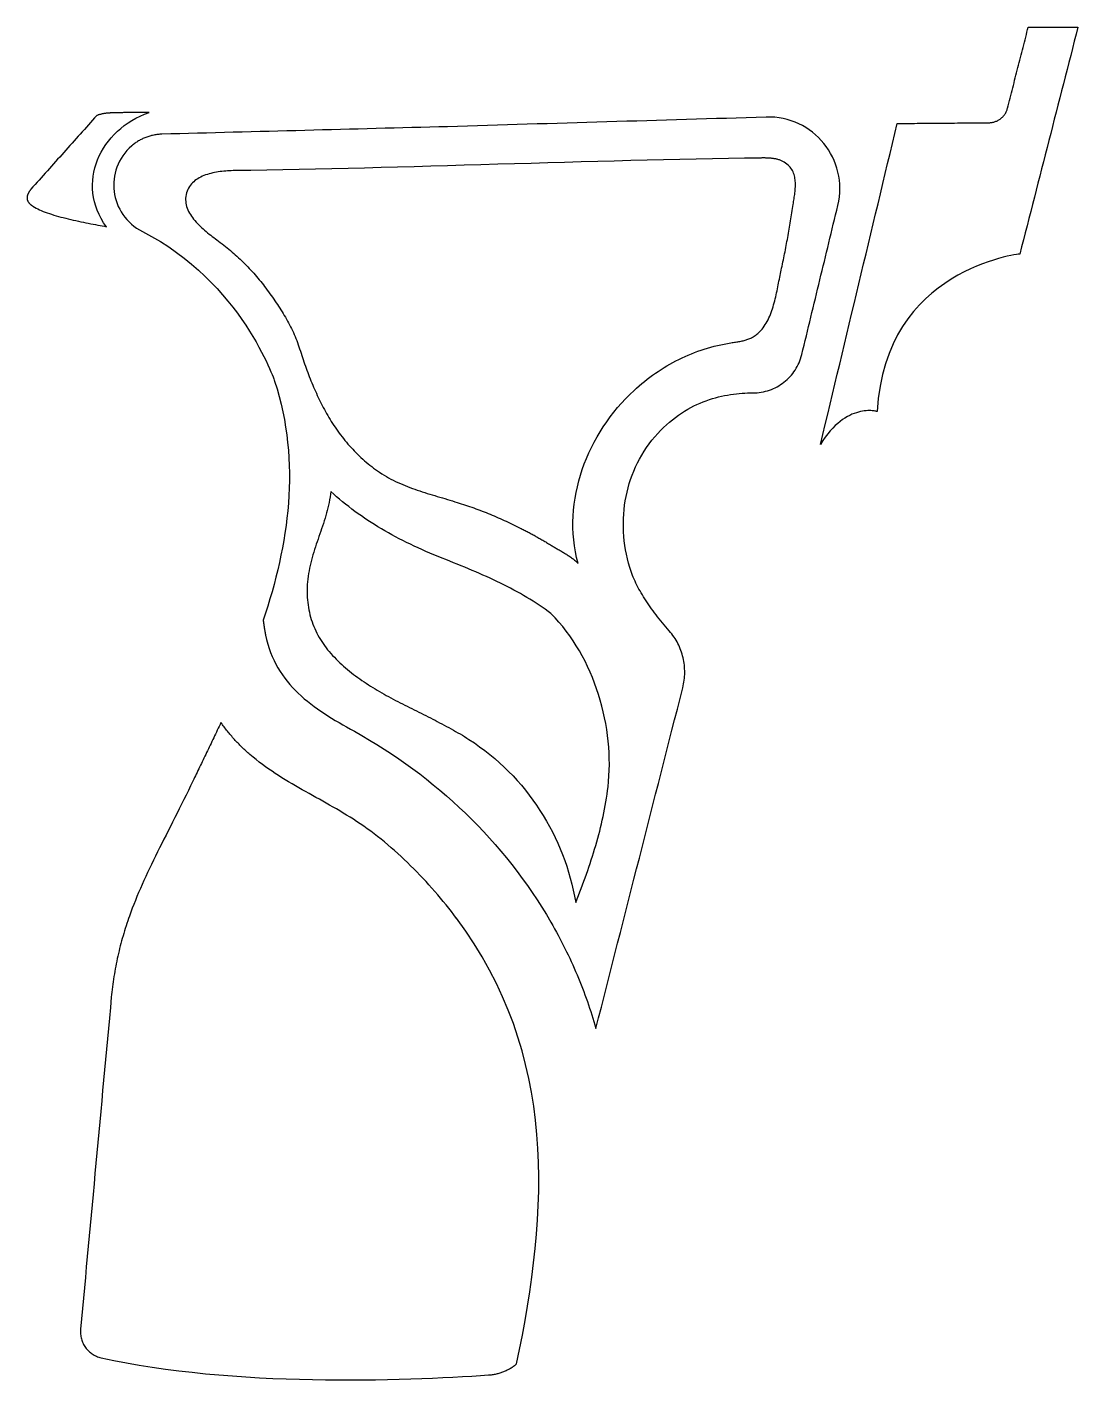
# Model space of a CAD drawing. Header units: metres. Extents: x 166 to 284, y -138 to -66.
# Drawn here: x 166.4 to 222, y -138 to -66.4 of the extents above; entities that cross this region are included whole.
import ezdxf

# ---------------------------------------------------------------- set-up
doc = ezdxf.new("R2010")
doc.units = ezdxf.units.M

msp = doc.modelspace()

# ---------------------------------------------------------------- linework, layer by layer
for points in [[(208.37398, -88.474296), (208.500726, -87.943944), (208.627472, -87.413592), (208.754218, -86.88324), (208.880964, -86.352888), (209.00771, -85.822536), (209.134456, -85.292184), (209.261202, -84.761832), (209.387948, -84.23148), (209.514694, -83.701128), (209.64144, -83.170776), (209.768186, -82.640424), (209.894932, -82.110072), (210.021678, -81.57972), (210.148424, -81.049368), (210.27517, -80.519016), (210.401916, -79.988664), (210.528662, -79.458312), (210.655408, -78.92796), (210.782154, -78.397608), (210.9089, -77.867256), (211.035646, -77.336904), (211.162392, -76.806552), (211.289138, -76.2762), (211.415884, -75.745848), (211.54263, -75.215496), (211.669376, -74.685144), (211.796122, -74.154792), (211.922868, -73.62444), (212.049614, -73.094088), (212.17636, -72.563736), (212.303106, -72.033384), (212.429852, -71.503032), (212.58149, -71.501762), (212.733128, -71.500492), (212.884766, -71.499222), (213.036404, -71.497952), (213.188042, -71.496682), (213.33968, -71.495412), (213.491318, -71.494142), (213.642956, -71.492872), (213.794594, -71.491602), (213.946232, -71.490332), (214.09787, -71.489062), (214.249508, -71.487792), (214.401146, -71.486522), (214.552784, -71.485252), (214.704422, -71.483982), (214.85606, -71.482712), (215.007698, -71.481442), (215.159336, -71.480172), (215.310974, -71.478902), (215.462612, -71.477632), (215.61425, -71.476362), (215.765888, -71.475092), (215.917526, -71.473822), (216.069164, -71.472552), (216.220802, -71.471282), (216.37244, -71.470012), (216.524078, -71.468742), (216.675716, -71.467472), (216.827354, -71.466202), (216.978992, -71.464932), (217.13063, -71.463662), (217.282268, -71.462392), (217.325448, -71.461122), (217.368374, -71.458074), (217.410792, -71.453248), (217.452702, -71.446644), (217.494104, -71.438516), (217.534998, -71.42861), (217.57513, -71.41718), (217.614754, -71.403972), (217.653616, -71.38924), (217.691716, -71.372984), (217.729054, -71.355204), (217.76563, -71.336154), (217.801444, -71.31558), (217.836242, -71.293482), (217.870024, -71.270114), (217.903044, -71.245476), (217.935048, -71.219568), (217.965782, -71.19239), (217.9955, -71.163942), (218.024202, -71.134224), (218.051634, -71.103236), (218.077796, -71.071232), (218.102688, -71.038212), (218.12631, -71.003922), (218.148662, -70.968616), (218.16949, -70.932294), (218.188794, -70.894956), (218.206828, -70.856856), (218.223338, -70.81774), (218.238324, -70.777862), (218.251532, -70.736968), (218.263216, -70.695312), (218.297506, -70.5612), (218.331796, -70.427088), (218.366086, -70.292976), (218.400376, -70.158864), (218.434666, -70.024752), (218.468956, -69.89064), (218.503246, -69.756528), (218.537536, -69.622416), (218.571826, -69.488304), (218.606116, -69.354192), (218.640406, -69.22008), (218.674696, -69.085968), (218.708986, -68.951856), (218.743276, -68.817744), (218.777566, -68.683632), (218.811856, -68.54952), (218.846146, -68.415408), (218.880436, -68.281296), (218.914726, -68.147184), (218.949016, -68.013072), (218.983306, -67.87896), (219.017596, -67.744848), (219.051886, -67.610736), (219.086176, -67.476624), (219.120466, -67.342512), (219.154756, -67.2084), (219.189046, -67.074288), (219.223336, -66.940176), (219.257626, -66.806064), (219.291916, -66.671952), (219.326206, -66.53784), (219.360496, -66.403728), (219.442538, -66.403728), (219.52458, -66.403728), (219.606622, -66.403728), (219.688664, -66.403728), (219.770706, -66.403728), (219.852748, -66.403728), (219.93479, -66.403728), (220.016832, -66.403728), (220.098874, -66.403728), (220.180916, -66.403728), (220.262958, -66.403728), (220.345, -66.403728), (220.427042, -66.403728), (220.509084, -66.403728), (220.591126, -66.403728), (220.673168, -66.403728), (220.75521, -66.403728), (220.837252, -66.403728), (220.919294, -66.403728), (221.001336, -66.403728), (221.083378, -66.403728), (221.16542, -66.403728), (221.247462, -66.403728), (221.329504, -66.403728), (221.411546, -66.403728), (221.493588, -66.403728), (221.57563, -66.403728), (221.657672, -66.403728), (221.739714, -66.403728), (221.821756, -66.403728), (221.903798, -66.403728), (221.98584, -66.403728), (221.889828, -66.778886), (221.793816, -67.154044), (221.697804, -67.529202), (221.601792, -67.90436), (221.50578, -68.279518), (221.409768, -68.654676), (221.313756, -69.029834), (221.217744, -69.404992), (221.121732, -69.78015), (221.02572, -70.155308), (220.929708, -70.530466), (220.833696, -70.905624), (220.737684, -71.280782), (220.641672, -71.65594), (220.54566, -72.031098), (220.449648, -72.406256), (220.353636, -72.781414), (220.257624, -73.156572), (220.161612, -73.53173), (220.0656, -73.906888), (219.969588, -74.282046), (219.873576, -74.657204), (219.777564, -75.032362), (219.681552, -75.40752), (219.58554, -75.782678), (219.489528, -76.157836), (219.393516, -76.532994), (219.297504, -76.908152), (219.201492, -77.28331), (219.10548, -77.658468), (219.009468, -78.033626), (218.913456, -78.408784), (218.892882, -78.41107), (218.832938, -78.418944), (218.736164, -78.433676), (218.6051, -78.456028), (218.442286, -78.48727), (218.250262, -78.528672), (218.031822, -78.580996), (217.789252, -78.645512), (217.525092, -78.72349), (217.241882, -78.815692), (216.942416, -78.923642), (216.62898, -79.048102), (216.304114, -79.190342), (215.970612, -79.351378), (215.631014, -79.53248), (215.287606, -79.734664), (214.943182, -79.958946), (214.600028, -80.206596), (214.260938, -80.47863), (213.928452, -80.776064), (213.60511, -81.100168), (213.293198, -81.451958), (212.99551, -81.83245), (212.714586, -82.242914), (212.452966, -82.684366), (212.21319, -83.158076), (211.997798, -83.66506), (211.80933, -84.206334), (211.65058, -84.783168), (211.523834, -85.396324), (211.431632, -86.047326), (211.376514, -86.73719), (211.371688, -86.73592), (211.357718, -86.73211), (211.334604, -86.726522), (211.303108, -86.719918), (211.26323, -86.712552), (211.215478, -86.705186), (211.16036, -86.698582), (211.097876, -86.693248), (211.028534, -86.689692), (210.952842, -86.688422), (210.871054, -86.6902), (210.783424, -86.695534), (210.69046, -86.705186), (210.592416, -86.719664), (210.4898, -86.739476), (210.382866, -86.76513), (210.271868, -86.797388), (210.157314, -86.837012), (210.039458, -86.884256), (209.918554, -86.939882), (209.79511, -87.004652), (209.66938, -87.07882), (209.541872, -87.163148), (209.41284, -87.258398), (209.282538, -87.364824), (209.151474, -87.483442), (209.019902, -87.614506), (208.88833, -87.758778), (208.757012, -87.916766), (208.626202, -88.088978), (208.496408, -88.276176), (208.367884, -88.478868)], [(172.87494, -70.924166), (172.818552, -70.923912), (172.762164, -70.923658), (172.705776, -70.923404), (172.649388, -70.92315), (172.593, -70.922896), (172.536612, -70.922896), (172.480224, -70.922896), (172.423836, -70.922896), (172.367448, -70.922896), (172.31106, -70.922896), (172.254672, -70.92315), (172.198284, -70.923404), (172.141896, -70.923658), (172.085508, -70.923912), (172.02912, -70.924166), (171.972732, -70.924674), (171.916344, -70.925182), (171.859956, -70.92569), (171.803568, -70.926198), (171.74718, -70.92696), (171.690792, -70.927722), (171.634404, -70.928484), (171.578016, -70.929246), (171.521628, -70.930262), (171.46524, -70.931278), (171.408852, -70.932294), (171.352464, -70.93331), (171.296076, -70.93458), (171.239688, -70.93585), (171.1833, -70.93712), (171.126912, -70.93839), (171.070524, -70.939914), (171.03979, -70.940676), (171.009056, -70.941438), (170.978322, -70.942454), (170.947334, -70.94347), (170.916346, -70.944486), (170.885358, -70.945756), (170.85437, -70.947026), (170.823382, -70.94855), (170.792394, -70.950328), (170.761406, -70.95236), (170.730672, -70.954646), (170.699938, -70.957186), (170.669204, -70.95998), (170.63847, -70.963028), (170.607736, -70.96633), (170.577256, -70.969886), (170.546776, -70.973696), (170.516296, -70.978014), (170.48607, -70.982586), (170.455844, -70.987666), (170.425872, -70.993254), (170.3959, -70.999096), (170.366182, -71.005446), (170.336464, -71.012304), (170.307, -71.01967), (170.277536, -71.027544), (170.248326, -71.035926), (170.21937, -71.044816), (170.190414, -71.054468), (170.161712, -71.064628), (170.133264, -71.075296), (170.10507, -71.086726), (169.996358, -71.208392), (169.887646, -71.330058), (169.778934, -71.451724), (169.670222, -71.57339), (169.56151, -71.695056), (169.452798, -71.816722), (169.344086, -71.938388), (169.235374, -72.060054), (169.126662, -72.18172), (169.01795, -72.303386), (168.909238, -72.425052), (168.800526, -72.546718), (168.691814, -72.668384), (168.583102, -72.79005), (168.47439, -72.911716), (168.365678, -73.033382), (168.256966, -73.155048), (168.148254, -73.276714), (168.039542, -73.39838), (167.93083, -73.520046), (167.822118, -73.641712), (167.713406, -73.763378), (167.604694, -73.885044), (167.495982, -74.00671), (167.38727, -74.128376), (167.278558, -74.250042), (167.169846, -74.371708), (167.061134, -74.493374), (166.952422, -74.61504), (166.84371, -74.736706), (166.734998, -74.858372), (166.626286, -74.980038), (166.615618, -74.995024), (166.60495, -75.01001), (166.594282, -75.02525), (166.583868, -75.04049), (166.573454, -75.05573), (166.56304, -75.071224), (166.55288, -75.086718), (166.542974, -75.102466), (166.533068, -75.118214), (166.523416, -75.134216), (166.514018, -75.150218), (166.504874, -75.16622), (166.496238, -75.182476), (166.487856, -75.198732), (166.479982, -75.215242), (166.472362, -75.231752), (166.46525, -75.248262), (166.458646, -75.265026), (166.45255, -75.28179), (166.446962, -75.298554), (166.441882, -75.315572), (166.43731, -75.33259), (166.433246, -75.349608), (166.429944, -75.366626), (166.42715, -75.383898), (166.425118, -75.40117), (166.423848, -75.418442), (166.42334, -75.435714), (166.423594, -75.45324), (166.42461, -75.470766), (166.426388, -75.488292), (166.429182, -75.505818), (166.432738, -75.523598), (166.43731, -75.541124), (166.442644, -75.558396), (166.44874, -75.57516), (166.455598, -75.59167), (166.463218, -75.607926), (166.471346, -75.623928), (166.480236, -75.639422), (166.489888, -75.654662), (166.500048, -75.669648), (166.510716, -75.68438), (166.521892, -75.698858), (166.53383, -75.713082), (166.546022, -75.727052), (166.558722, -75.740514), (166.57193, -75.753722), (166.585646, -75.766676), (166.599616, -75.779376), (166.614094, -75.791822), (166.628826, -75.804014), (166.643812, -75.815952), (166.659052, -75.82789), (166.674546, -75.839574), (166.690294, -75.851004), (166.706296, -75.86218), (166.722298, -75.873102), (166.738554, -75.88377), (166.75481, -75.894184), (166.771066, -75.904598), (166.787322, -75.914758), (166.803832, -75.924664), (166.820088, -75.934316), (166.900352, -75.979528), (166.986204, -76.023724), (167.07739, -76.066904), (167.173656, -76.109068), (167.274494, -76.15047), (167.37965, -76.190856), (167.48887, -76.230226), (167.6019, -76.268834), (167.718232, -76.30668), (167.837612, -76.34351), (167.959786, -76.379578), (168.0845, -76.41463), (168.2115, -76.44892), (168.340278, -76.482448), (168.47058, -76.515214), (168.602152, -76.547218), (168.734486, -76.57846), (168.867582, -76.60894), (169.000932, -76.638658), (169.134282, -76.667614), (169.267378, -76.695808), (169.399712, -76.72324), (169.53103, -76.750164), (169.661078, -76.776326), (169.789602, -76.801726), (169.916348, -76.826618), (170.040808, -76.850748), (170.162728, -76.87437), (170.281854, -76.89723), (170.397932, -76.919582), (170.510454, -76.941426), (170.619166, -76.962762), (170.471592, -76.749402), (170.34129, -76.53274), (170.228006, -76.313284), (170.131232, -76.091542), (170.050714, -75.867768), (169.986198, -75.642724), (169.93743, -75.416664), (169.903902, -75.19035), (169.885614, -74.964036), (169.882058, -74.738484), (169.892726, -74.513948), (169.917618, -74.290936), (169.956226, -74.069956), (170.008296, -73.851516), (170.07332, -73.636124), (170.151298, -73.424288), (170.241722, -73.216516), (170.344338, -73.013316), (170.458638, -72.815196), (170.584368, -72.622664), (170.721274, -72.436228), (170.869102, -72.256142), (171.027598, -72.083168), (171.196254, -71.91756), (171.374816, -71.76008), (171.562776, -71.610982), (171.760134, -71.471028), (171.966382, -71.340472), (172.181266, -71.219822), (172.404532, -71.109586), (172.635672, -71.010526), (172.874432, -70.922896)], [(205.500986, -71.168006), (204.974698, -71.183754), (204.44841, -71.199502), (203.922122, -71.21525), (203.395834, -71.230998), (202.869546, -71.246746), (202.343258, -71.262494), (201.81697, -71.278242), (201.290682, -71.29399), (200.764394, -71.309738), (200.238106, -71.325486), (199.711818, -71.341234), (199.18553, -71.356982), (198.659242, -71.37273), (198.132954, -71.388478), (197.606666, -71.404226), (197.080378, -71.419974), (196.55409, -71.435722), (196.027802, -71.45147), (195.501514, -71.467218), (194.975226, -71.482966), (194.448938, -71.498714), (193.92265, -71.514462), (193.396362, -71.53021), (192.870074, -71.545958), (192.343786, -71.561706), (191.817498, -71.577454), (191.29121, -71.593202), (190.764922, -71.60895), (190.238634, -71.624698), (189.712346, -71.640446), (189.186058, -71.656194), (188.65977, -71.671942), (188.187584, -71.684388), (187.715398, -71.696834), (187.243212, -71.70928), (186.771026, -71.721726), (186.29884, -71.734172), (185.826654, -71.746618), (185.354468, -71.759064), (184.882282, -71.77151), (184.410096, -71.783956), (183.93791, -71.796402), (183.465724, -71.808848), (182.993538, -71.821294), (182.521352, -71.83374), (182.049166, -71.846186), (181.57698, -71.858632), (181.104794, -71.871078), (180.632608, -71.883524), (180.160422, -71.89597), (179.688236, -71.908416), (179.21605, -71.920862), (178.743864, -71.933308), (178.271678, -71.945754), (177.799492, -71.9582), (177.327306, -71.970646), (176.85512, -71.983092), (176.382934, -71.995538), (175.910748, -72.007984), (175.438562, -72.02043), (174.966376, -72.032876), (174.49419, -72.045322), (174.022004, -72.057768), (173.549818, -72.070214), (173.495208, -72.072246), (173.440598, -72.075548), (173.386242, -72.079866), (173.33214, -72.085454), (173.278038, -72.092058), (173.22419, -72.099932), (173.170596, -72.108822), (173.117256, -72.118982), (173.06417, -72.130158), (173.011338, -72.142604), (172.959014, -72.156066), (172.906944, -72.170544), (172.855128, -72.186292), (172.80382, -72.203056), (172.752766, -72.220836), (172.70222, -72.239632), (172.651928, -72.259698), (172.602144, -72.28078), (172.552868, -72.302878), (172.5041, -72.325992), (172.45584, -72.350122), (172.408088, -72.375268), (172.360844, -72.40143), (172.314108, -72.428608), (172.26788, -72.456802), (172.22216, -72.486012), (172.176948, -72.516238), (172.132498, -72.54748), (172.088556, -72.579738), (172.045376, -72.613012), (172.002704, -72.647302), (171.960794, -72.682608), (171.826428, -72.805798), (171.702476, -72.93483), (171.588938, -73.06945), (171.48556, -73.208896), (171.392596, -73.352914), (171.309792, -73.500996), (171.237148, -73.652634), (171.174664, -73.80732), (171.122086, -73.9648), (171.079414, -74.124312), (171.046648, -74.285602), (171.023788, -74.447908), (171.01058, -74.610976), (171.007024, -74.774298), (171.01312, -74.93762), (171.028868, -75.10018), (171.054014, -75.26147), (171.088558, -75.421236), (171.1325, -75.57897), (171.18584, -75.734164), (171.248324, -75.88631), (171.319952, -76.0349), (171.400724, -76.179426), (171.49064, -76.319634), (171.589446, -76.454762), (171.697396, -76.584556), (171.814236, -76.708508), (171.939712, -76.82611), (172.074078, -76.936854), (172.21708, -77.040232), (172.368718, -77.13599), (172.528738, -77.223366), (173.00956, -77.479398), (173.470316, -77.749146), (173.91126, -78.03134), (174.332646, -78.324456), (174.734982, -78.627224), (175.118268, -78.93812), (175.483266, -79.25562), (175.829976, -79.5782), (176.158652, -79.90459), (176.469802, -80.233266), (176.76368, -80.562704), (177.04054, -80.891634), (177.30089, -81.218532), (177.544984, -81.542128), (177.773076, -81.860644), (177.98542, -82.173064), (178.182524, -82.47761), (178.364642, -82.773012), (178.532028, -83.057746), (178.684936, -83.330288), (178.823874, -83.589368), (178.949096, -83.833462), (179.060856, -84.061046), (179.159408, -84.27085), (179.24526, -84.46135), (179.318666, -84.631276), (179.37988, -84.77885), (179.429156, -84.902802), (179.467002, -85.001862), (179.493672, -85.074252), (179.50942, -85.118702), (179.5145, -85.133942), (179.64023, -85.539326), (179.754022, -85.94471), (179.85613, -86.350094), (179.946808, -86.755224), (180.02631, -87.160354), (180.09489, -87.56523), (180.153056, -87.969598), (180.200808, -88.373712), (180.2384, -88.777318), (180.266086, -89.180416), (180.28412, -89.582752), (180.29301, -89.98458), (180.292756, -90.385646), (180.283612, -90.78595), (180.265832, -91.185238), (180.239924, -91.58351), (180.205888, -91.980766), (180.163978, -92.377006), (180.114702, -92.771976), (180.05806, -93.16593), (179.99456, -93.558614), (179.924202, -93.949774), (179.84724, -94.339664), (179.764182, -94.72803), (179.675028, -95.114618), (179.580286, -95.499682), (179.479956, -95.882968), (179.374546, -96.264476), (179.264056, -96.644206), (179.148994, -97.021904), (179.02936, -97.397824), (178.905662, -97.771458), (178.908964, -97.796096), (178.91252, -97.820734), (178.916076, -97.845372), (178.919632, -97.87001), (178.923188, -97.894648), (178.926744, -97.919286), (178.9303, -97.943924), (178.933856, -97.968562), (178.937412, -97.9932), (178.941222, -98.017838), (178.945032, -98.042476), (178.948842, -98.067114), (178.952652, -98.091752), (178.956462, -98.11639), (178.960272, -98.141028), (178.964336, -98.165666), (178.9684, -98.190304), (178.972464, -98.214942), (178.976528, -98.23958), (178.980846, -98.264218), (178.985164, -98.288856), (178.989482, -98.313494), (178.9938, -98.338132), (178.998118, -98.36277), (179.00269, -98.387408), (179.007262, -98.412046), (179.011834, -98.436684), (179.016406, -98.461322), (179.021232, -98.485706), (179.026058, -98.51009), (179.030884, -98.534474), (179.035964, -98.558858), (179.090574, -98.801174), (179.153312, -99.035616), (179.223924, -99.262438), (179.302156, -99.481894), (179.388008, -99.694238), (179.480972, -99.899724), (179.581048, -100.098606), (179.687982, -100.291138), (179.80152, -100.477574), (179.921408, -100.658168), (180.047392, -100.833174), (180.179218, -101.002846), (180.316886, -101.167438), (180.459888, -101.327204), (180.608224, -101.482144), (180.76164, -101.632766), (180.919882, -101.779324), (181.082696, -101.921818), (181.250082, -102.060756), (181.421532, -102.196392), (181.597046, -102.328726), (181.77637, -102.458266), (181.95925, -102.585012), (182.145432, -102.709472), (182.334662, -102.831646), (182.526686, -102.952042), (182.721504, -103.07066), (182.918608, -103.188008), (183.117998, -103.304086), (183.31942, -103.419148), (183.52262, -103.533702), (183.727344, -103.647748), (184.128918, -103.87457), (184.526428, -104.107488), (184.91962, -104.346248), (185.308494, -104.591104), (185.69305, -104.841802), (186.073034, -105.098596), (186.448446, -105.361232), (186.819286, -105.62971), (187.1853, -105.90403), (187.546742, -106.184192), (187.903104, -106.469942), (188.25464, -106.761534), (188.601096, -107.058714), (188.942472, -107.361736), (189.278514, -107.670346), (189.609222, -107.984544), (189.934596, -108.30433), (190.254636, -108.62945), (190.569088, -108.960158), (190.877952, -109.2962), (191.181228, -109.63783), (191.478662, -109.984794), (191.770254, -110.337092), (192.056004, -110.694724), (192.335658, -111.05769), (192.609216, -111.425736), (192.876678, -111.799116), (193.138044, -112.177576), (193.39306, -112.56137), (193.641726, -112.950244), (193.883788, -113.344198), (194.119246, -113.743232), (194.218052, -113.915698), (194.31508, -114.088418), (194.410584, -114.261392), (194.50431, -114.434366), (194.596512, -114.607594), (194.686936, -114.781076), (194.775836, -114.954812), (194.863212, -115.128802), (194.94881, -115.302792), (195.032884, -115.477036), (195.115434, -115.651534), (195.196206, -115.826286), (195.275454, -116.001038), (195.353178, -116.176044), (195.429378, -116.351304), (195.504054, -116.526564), (195.577206, -116.702078), (195.648834, -116.877846), (195.718938, -117.053868), (195.787518, -117.22989), (195.854828, -117.406166), (195.920614, -117.582696), (195.984876, -117.759226), (196.047614, -117.93601), (196.109082, -118.113048), (196.169026, -118.290086), (196.2277, -118.467378), (196.28485, -118.64467), (196.34073, -118.822216), (196.395086, -119.000016), (196.448172, -119.177816), (196.499734, -119.35587), (196.643244, -118.793006), (196.786754, -118.230142), (196.930264, -117.667278), (197.073774, -117.104414), (197.217284, -116.54155), (197.360794, -115.978686), (197.504304, -115.415822), (197.647814, -114.852958), (197.791324, -114.290094), (197.934834, -113.72723), (198.078344, -113.164366), (198.221854, -112.601502), (198.365364, -112.038638), (198.508874, -111.475774), (198.652384, -110.91291), (198.795894, -110.350046), (198.939404, -109.787182), (199.082914, -109.224318), (199.226424, -108.661454), (199.369934, -108.09859), (199.513444, -107.535726), (199.656954, -106.972862), (199.800464, -106.409998), (199.943974, -105.847134), (200.087484, -105.28427), (200.230994, -104.721406), (200.374504, -104.158542), (200.518014, -103.595678), (200.661524, -103.032814), (200.805034, -102.46995), (200.948544, -101.907086), (201.092054, -101.344222), (201.115676, -101.244908), (201.13625, -101.14534), (201.153776, -101.045518), (201.168254, -100.945442), (201.179684, -100.845112), (201.188066, -100.744782), (201.1934, -100.644452), (201.195686, -100.544122), (201.195178, -100.444046), (201.191622, -100.344224), (201.185018, -100.244656), (201.17562, -100.145342), (201.163174, -100.046536), (201.14768, -99.948238), (201.129392, -99.850448), (201.108056, -99.753166), (201.083926, -99.656646), (201.057002, -99.560888), (201.02703, -99.465892), (200.994264, -99.371912), (200.958704, -99.278948), (200.92035, -99.187), (200.878948, -99.096068), (200.834752, -99.006406), (200.787762, -98.918014), (200.737978, -98.830892), (200.6854, -98.745294), (200.630028, -98.660966), (200.571862, -98.578416), (200.511156, -98.49739), (200.447656, -98.417888), (200.381362, -98.340164), (200.28789, -98.233484), (200.195942, -98.126804), (200.105518, -98.020124), (200.016618, -97.913698), (199.929496, -97.807272), (199.843898, -97.7011), (199.760078, -97.594928), (199.677782, -97.48901), (199.597264, -97.383092), (199.518524, -97.277428), (199.441562, -97.171764), (199.366378, -97.066354), (199.292972, -96.960944), (199.221598, -96.855788), (199.152002, -96.750632), (199.084438, -96.64573), (199.018906, -96.540828), (198.955406, -96.43618), (198.893938, -96.331786), (198.834502, -96.227392), (198.777098, -96.123252), (198.721726, -96.019366), (198.66864, -95.91548), (198.61784, -95.811848), (198.569072, -95.70847), (198.52259, -95.605092), (198.478394, -95.501968), (198.436484, -95.399098), (198.397114, -95.296228), (198.36003, -95.193612), (198.325486, -95.09125), (198.293228, -94.989142), (198.22668, -94.756732), (198.167244, -94.523052), (198.11492, -94.288356), (198.069962, -94.052644), (198.032116, -93.816424), (198.001636, -93.579696), (197.978268, -93.342714), (197.962266, -93.105478), (197.953376, -92.868496), (197.951852, -92.631768), (197.95744, -92.395548), (197.970394, -92.159836), (197.990714, -91.92514), (198.018146, -91.69146), (198.052944, -91.45905), (198.095108, -91.228164), (198.144638, -90.998802), (198.20128, -90.771472), (198.265288, -90.546174), (198.336662, -90.323162), (198.415402, -90.102436), (198.501508, -89.884504), (198.59498, -89.669366), (198.695818, -89.457276), (198.804022, -89.248234), (198.919592, -89.042748), (199.042528, -88.840818), (199.17283, -88.642698), (199.310498, -88.448642), (199.455532, -88.25865), (199.607932, -88.07323), (199.767698, -87.892382), (199.919082, -87.732108), (200.072498, -87.579454), (200.227692, -87.43442), (200.384664, -87.297006), (200.54316, -87.166704), (200.702926, -87.043514), (200.863708, -86.927182), (201.025506, -86.817708), (201.18832, -86.714838), (201.351642, -86.618318), (201.515472, -86.527894), (201.67981, -86.443566), (201.844148, -86.36508), (202.008486, -86.292182), (202.172824, -86.224872), (202.336908, -86.162896), (202.500484, -86.106), (202.663552, -86.054184), (202.825858, -86.007194), (202.987148, -85.964776), (203.147168, -85.926676), (203.306172, -85.892894), (203.463652, -85.863176), (203.619608, -85.837268), (203.773786, -85.81517), (203.925932, -85.796628), (204.076046, -85.781388), (204.224128, -85.76945), (204.36967, -85.76056), (204.512672, -85.754464), (204.65288, -85.751162), (204.790294, -85.750146), (204.905356, -85.74786), (205.019402, -85.740748), (205.132432, -85.729064), (205.244192, -85.712808), (205.354428, -85.69198), (205.46314, -85.66658), (205.570328, -85.636862), (205.675738, -85.602826), (205.77937, -85.564472), (205.88097, -85.522054), (205.980538, -85.475572), (206.07782, -85.42528), (206.172816, -85.370924), (206.265526, -85.313012), (206.355696, -85.25129), (206.443072, -85.186012), (206.527654, -85.117178), (206.609442, -85.044788), (206.688182, -84.969096), (206.763874, -84.890102), (206.836264, -84.80806), (206.905352, -84.72297), (206.971138, -84.634832), (207.033368, -84.5439), (207.091788, -84.44992), (207.146398, -84.3534), (207.197198, -84.254086), (207.243934, -84.152232), (207.286606, -84.047838), (207.32496, -83.941158), (207.358996, -83.832192), (207.38846, -83.72094), (207.447896, -83.47456), (207.507332, -83.22818), (207.566768, -82.9818), (207.626204, -82.73542), (207.68564, -82.48904), (207.745076, -82.24266), (207.804512, -81.99628), (207.863948, -81.7499), (207.923384, -81.50352), (207.98282, -81.25714), (208.042256, -81.01076), (208.101692, -80.76438), (208.161128, -80.518), (208.220564, -80.27162), (208.28, -80.02524), (208.339436, -79.77886), (208.398872, -79.53248), (208.458308, -79.2861), (208.517744, -79.03972), (208.57718, -78.79334), (208.636616, -78.54696), (208.696052, -78.30058), (208.755488, -78.0542), (208.814924, -77.80782), (208.87436, -77.56144), (208.933796, -77.31506), (208.993232, -77.06868), (209.052668, -76.8223), (209.112104, -76.57592), (209.17154, -76.32954), (209.230976, -76.08316), (209.290412, -75.83678), (209.338164, -75.60945), (209.371946, -75.383136), (209.391758, -75.158346), (209.398108, -74.935588), (209.391504, -74.715116), (209.371946, -74.497184), (209.339942, -74.282554), (209.296, -74.07148), (209.240374, -73.864216), (209.173318, -73.661524), (209.095086, -73.463658), (209.006186, -73.270872), (208.906872, -73.083928), (208.797398, -72.90308), (208.678272, -72.728582), (208.549748, -72.560942), (208.41208, -72.400668), (208.265776, -72.248268), (208.11109, -72.103996), (207.94853, -71.96836), (207.77835, -71.841614), (207.600804, -71.724266), (207.416146, -71.616824), (207.224884, -71.519796), (207.027272, -71.433436), (206.823818, -71.357998), (206.614522, -71.294244), (206.400146, -71.242428), (206.18069, -71.202804), (205.956662, -71.176134), (205.728316, -71.162672), (205.49616, -71.162672)], [(206.454756, -73.549764), (206.419958, -73.529444), (206.384652, -73.51014), (206.348838, -73.492106), (206.312516, -73.475342), (206.27594, -73.459848), (206.238856, -73.44537), (206.201264, -73.431908), (206.163418, -73.419462), (206.125318, -73.408032), (206.08671, -73.397618), (206.047848, -73.38822), (206.008732, -73.379584), (205.969362, -73.37171), (205.929738, -73.364598), (205.88986, -73.358248), (205.849728, -73.35266), (205.809342, -73.347834), (205.768956, -73.343516), (205.728316, -73.33996), (205.687676, -73.336912), (205.646782, -73.334372), (205.605888, -73.33234), (205.564994, -73.330816), (205.5241, -73.329546), (205.483206, -73.328784), (205.442312, -73.328276), (205.401418, -73.328022), (205.360524, -73.328022), (205.31963, -73.328276), (205.278736, -73.32853), (205.238096, -73.329038), (205.197456, -73.329546), (204.356716, -73.341484), (203.510642, -73.3552), (202.659742, -73.37044), (201.80427, -73.387204), (200.94448, -73.405238), (200.080626, -73.424542), (199.213216, -73.445116), (198.342758, -73.466706), (197.469252, -73.489058), (196.59346, -73.512426), (195.715382, -73.536302), (194.835526, -73.56094), (193.9544, -73.585832), (193.072004, -73.611232), (192.1891, -73.636886), (191.305688, -73.66254), (190.422276, -73.688194), (189.539372, -73.713848), (188.656976, -73.739248), (187.77585, -73.76414), (186.895994, -73.788778), (186.017916, -73.812654), (185.142124, -73.836022), (184.268618, -73.858374), (183.39816, -73.879964), (182.53075, -73.900538), (181.666896, -73.919842), (180.807106, -73.937876), (179.951634, -73.95464), (179.100734, -73.96988), (178.25466, -73.983596), (177.41392, -73.995534), (177.31867, -73.997312), (177.22215, -74.00036), (177.124614, -74.004678), (177.026316, -74.010266), (176.927256, -74.017378), (176.827942, -74.026014), (176.728374, -74.036428), (176.62906, -74.04862), (176.53, -74.062844), (176.431448, -74.0791), (176.333658, -74.097388), (176.236884, -74.117962), (176.14138, -74.140822), (176.0474, -74.166222), (175.954944, -74.194162), (175.864266, -74.224896), (175.775874, -74.258424), (175.689768, -74.294746), (175.606202, -74.334116), (175.52543, -74.376788), (175.447706, -74.422508), (175.373284, -74.47153), (175.302418, -74.524108), (175.235108, -74.580242), (175.171862, -74.639932), (175.11268, -74.703432), (175.057816, -74.770742), (175.007524, -74.842116), (174.962058, -74.917554), (174.921672, -74.99731), (174.88662, -75.081384), (174.857156, -75.169776), (174.833026, -75.264264), (174.816516, -75.357736), (174.807372, -75.450446), (174.80534, -75.54214), (174.809912, -75.632818), (174.821088, -75.72248), (174.83836, -75.811126), (174.861474, -75.898756), (174.890176, -75.98537), (174.924466, -76.070714), (174.963836, -76.155042), (175.007778, -76.238354), (175.056292, -76.32065), (175.109124, -76.401676), (175.165766, -76.481686), (175.226218, -76.560426), (175.289972, -76.63815), (175.356774, -76.714604), (175.42637, -76.790042), (175.498506, -76.86421), (175.572928, -76.937362), (175.649382, -77.009244), (175.72736, -77.079856), (175.806862, -77.149198), (175.88738, -77.217524), (175.96866, -77.28458), (176.050448, -77.350366), (176.132744, -77.414882), (176.214786, -77.478128), (176.296574, -77.540104), (176.377854, -77.60081), (176.458118, -77.659992), (176.549558, -77.72781), (176.64049, -77.79639), (176.730914, -77.865732), (176.82083, -77.93609), (176.910238, -78.00721), (176.999138, -78.079092), (177.08753, -78.151736), (177.17516, -78.225396), (177.262282, -78.299818), (177.348642, -78.375002), (177.434494, -78.450948), (177.519584, -78.527656), (177.603912, -78.605126), (177.687732, -78.683358), (177.77079, -78.762352), (177.853086, -78.842108), (177.93462, -78.922626), (178.015392, -79.003906), (178.095402, -79.085948), (178.174396, -79.168752), (178.252628, -79.252318), (178.330098, -79.336646), (178.406552, -79.421736), (178.482244, -79.507588), (178.55692, -79.594202), (178.630834, -79.681578), (178.703732, -79.769716), (178.775614, -79.858362), (178.846734, -79.94777), (178.916838, -80.03794), (178.985926, -80.128872), (179.053998, -80.220566), (179.123848, -80.31607), (179.19319, -80.41132), (179.26177, -80.506316), (179.329842, -80.601312), (179.397152, -80.696308), (179.4637, -80.791304), (179.529486, -80.8863), (179.59451, -80.981296), (179.658772, -81.076546), (179.722018, -81.17205), (179.784502, -81.267808), (179.84597, -81.36382), (179.906676, -81.460086), (179.966366, -81.55686), (180.02504, -81.654142), (180.082698, -81.751932), (180.13934, -81.85023), (180.194712, -81.949036), (180.249068, -82.048604), (180.302154, -82.148934), (180.35397, -82.250026), (180.404516, -82.35188), (180.453792, -82.454496), (180.501798, -82.558128), (180.548534, -82.662776), (180.594, -82.768186), (180.637942, -82.874866), (180.680614, -82.982562), (180.721762, -83.091528), (180.761386, -83.20151), (180.799486, -83.312762), (180.836062, -83.425284), (180.87213, -83.539076), (180.908706, -83.652614), (180.94579, -83.766152), (180.983382, -83.879436), (181.021482, -83.99272), (181.06009, -84.10575), (181.099206, -84.218526), (181.139084, -84.331302), (181.17947, -84.443824), (181.220364, -84.556092), (181.26202, -84.668106), (181.304438, -84.779866), (181.347364, -84.891372), (181.391052, -85.002624), (181.435502, -85.113622), (181.480714, -85.224112), (181.526688, -85.334348), (181.573424, -85.44433), (181.620922, -85.553804), (181.669182, -85.663024), (181.718204, -85.77199), (181.768242, -85.880448), (181.819042, -85.988398), (181.870604, -86.096094), (181.923182, -86.203282), (181.976776, -86.309962), (182.031132, -86.416134), (182.086504, -86.522052), (182.142892, -86.627462), (182.200296, -86.732364), (182.258716, -86.836504), (182.318152, -86.940136), (182.38089, -87.046816), (182.444898, -87.152988), (182.510176, -87.258398), (182.576724, -87.363046), (182.644542, -87.466932), (182.71363, -87.570056), (182.783988, -87.672164), (182.855616, -87.77351), (182.928514, -87.87384), (183.002682, -87.973408), (183.07812, -88.07196), (183.154574, -88.169496), (183.232298, -88.266016), (183.311292, -88.36152), (183.391556, -88.456008), (183.47309, -88.549226), (183.555894, -88.641428), (183.639968, -88.732614), (183.725312, -88.82253), (183.811672, -88.911176), (183.899302, -88.998552), (183.988202, -89.084658), (184.078372, -89.169494), (184.169812, -89.25306), (184.262522, -89.335356), (184.356248, -89.416382), (184.451244, -89.495884), (184.54751, -89.573862), (184.645046, -89.65057), (184.743852, -89.725754), (184.843674, -89.799414), (184.944766, -89.87155), (185.06186, -89.95156), (185.17997, -90.028522), (185.299096, -90.102436), (185.419238, -90.173556), (185.540396, -90.241882), (185.66257, -90.307668), (185.785506, -90.370914), (185.909458, -90.431874), (186.034172, -90.490548), (186.159648, -90.54719), (186.285886, -90.6018), (186.412886, -90.654632), (186.540648, -90.705686), (186.668918, -90.754962), (186.79795, -90.802714), (186.92749, -90.849196), (187.057538, -90.894408), (187.188094, -90.93835), (187.319158, -90.981276), (187.45073, -91.02344), (187.582556, -91.064842), (187.71489, -91.105482), (187.847478, -91.145614), (187.98032, -91.185492), (188.113416, -91.225116), (188.246766, -91.264486), (188.380116, -91.303856), (188.51372, -91.343226), (188.647324, -91.38285), (188.781182, -91.422728), (188.91504, -91.463114), (189.048898, -91.504008), (189.159896, -91.538552), (189.27064, -91.573858), (189.381384, -91.609672), (189.491874, -91.645994), (189.60211, -91.683078), (189.712092, -91.72067), (189.822074, -91.75877), (189.931802, -91.797378), (190.041276, -91.836748), (190.150496, -91.876626), (190.259462, -91.917012), (190.368428, -91.957906), (190.47714, -91.999562), (190.585598, -92.041726), (190.693802, -92.084398), (190.801752, -92.127578), (190.909448, -92.17152), (191.01689, -92.21597), (191.124078, -92.260928), (191.231012, -92.306394), (191.337692, -92.352368), (191.444118, -92.399104), (191.550544, -92.446348), (191.656716, -92.4941), (191.762634, -92.54236), (191.868298, -92.591128), (191.973708, -92.640658), (192.078864, -92.690696), (192.183512, -92.741242), (192.287906, -92.792296), (192.392046, -92.843858), (192.495932, -92.895928), (192.548764, -92.922598), (192.601596, -92.949522), (192.654174, -92.976446), (192.706752, -93.003624), (192.75933, -93.030802), (192.811654, -93.058234), (192.863978, -93.08592), (192.916302, -93.113606), (192.968626, -93.141546), (193.020696, -93.169486), (193.072766, -93.19768), (193.124836, -93.225874), (193.176652, -93.254322), (193.228468, -93.28277), (193.280284, -93.311472), (193.331846, -93.340174), (193.383408, -93.36913), (193.43497, -93.39834), (193.486532, -93.42755), (193.53784, -93.457014), (193.589148, -93.486478), (193.640456, -93.516196), (193.69151, -93.545914), (193.742564, -93.575886), (193.793618, -93.605858), (193.844418, -93.636084), (193.895218, -93.66631), (193.946018, -93.69679), (193.996564, -93.72727), (194.04711, -93.758004), (194.097656, -93.788992), (194.147948, -93.81998), (194.189858, -93.845634), (194.232784, -93.871288), (194.276472, -93.897196), (194.321176, -93.923358), (194.366642, -93.949774), (194.412616, -93.97619), (194.459098, -94.00286), (194.506088, -94.029784), (194.553586, -94.056962), (194.601338, -94.084394), (194.649344, -94.11208), (194.69735, -94.14002), (194.74561, -94.168214), (194.793616, -94.196662), (194.841622, -94.225618), (194.889374, -94.254828), (194.936872, -94.284292), (194.983862, -94.31401), (195.030344, -94.344236), (195.076318, -94.374716), (195.121784, -94.405704), (195.166488, -94.436946), (195.21043, -94.468696), (195.253356, -94.5007), (195.295266, -94.533212), (195.33616, -94.565978), (195.375784, -94.599252), (195.414138, -94.633034), (195.451222, -94.667324), (195.486782, -94.702122), (195.520818, -94.737174), (195.55333, -94.772734), (195.476622, -94.460822), (195.413122, -94.14764), (195.362576, -93.833696), (195.32473, -93.519244), (195.29933, -93.204538), (195.286122, -92.889832), (195.284852, -92.57538), (195.29552, -92.261436), (195.317618, -91.948254), (195.351146, -91.636342), (195.39585, -91.3257), (195.451476, -91.016836), (195.51777, -90.710004), (195.594478, -90.405204), (195.6816, -90.102944), (195.778628, -89.803478), (195.885562, -89.50706), (196.002148, -89.213944), (196.128132, -88.924638), (196.26326, -88.639142), (196.407278, -88.35771), (196.560186, -88.08085), (196.721476, -87.808562), (196.891148, -87.541354), (197.068948, -87.27948), (197.254368, -87.02294), (197.447662, -86.772242), (197.648322, -86.52764), (197.856094, -86.289388), (198.070978, -86.057994), (198.292466, -85.833458), (198.520558, -85.616034), (198.654416, -85.494622), (198.790306, -85.375496), (198.928228, -85.258656), (199.068182, -85.144356), (199.210168, -85.032596), (199.354186, -84.923376), (199.499982, -84.816696), (199.64781, -84.712556), (199.797416, -84.610956), (199.9488, -84.51215), (200.101962, -84.415884), (200.256648, -84.322412), (200.413112, -84.231734), (200.5711, -84.144104), (200.730612, -84.059268), (200.891648, -83.97748), (201.054208, -83.898486), (201.218038, -83.82254), (201.383138, -83.749896), (201.549762, -83.6803), (201.717656, -83.613752), (201.88682, -83.550506), (202.057, -83.490562), (202.22845, -83.43392), (202.400916, -83.38058), (202.574398, -83.330542), (202.748896, -83.28406), (202.92441, -83.24088), (203.10094, -83.201256), (203.278232, -83.165188), (203.456286, -83.132676), (203.635102, -83.103974), (203.69911, -83.094322), (203.762102, -83.084924), (203.823824, -83.075526), (203.884276, -83.066128), (203.943712, -83.05673), (204.002132, -83.047078), (204.059536, -83.037172), (204.115924, -83.026758), (204.171296, -83.015836), (204.225906, -83.004406), (204.279754, -82.992214), (204.332586, -82.97926), (204.384656, -82.96529), (204.435964, -82.950304), (204.486764, -82.934048), (204.536802, -82.916522), (204.586332, -82.897726), (204.6351, -82.877406), (204.68336, -82.855308), (204.731112, -82.831686), (204.77861, -82.806286), (204.8256, -82.778854), (204.872336, -82.74939), (204.918564, -82.717894), (204.964538, -82.684112), (205.010258, -82.648044), (205.055724, -82.609436), (205.10119, -82.568288), (205.146402, -82.5246), (205.191614, -82.478118), (205.236826, -82.428842), (205.282038, -82.376518), (205.342236, -82.301334), (205.399386, -82.223102), (205.453742, -82.141568), (205.505558, -82.05724), (205.55458, -81.970118), (205.601316, -81.880456), (205.645512, -81.788508), (205.687422, -81.694528), (205.7273, -81.598516), (205.765146, -81.500726), (205.80096, -81.401158), (205.834996, -81.30032), (205.867254, -81.198212), (205.897988, -81.094834), (205.927198, -80.990694), (205.954884, -80.885792), (205.9813, -80.780382), (206.0067, -80.674718), (206.03083, -80.5688), (206.053944, -80.462882), (206.076296, -80.357218), (206.097886, -80.251808), (206.118968, -80.146906), (206.139288, -80.042766), (206.159354, -79.939642), (206.178912, -79.837534), (206.19847, -79.736696), (206.217774, -79.637382), (206.237078, -79.539846), (206.256636, -79.444088), (206.276194, -79.350362), (206.29626, -79.258668), (206.320136, -79.150718), (206.343758, -79.042768), (206.366872, -78.934818), (206.389732, -78.826868), (206.412338, -78.718918), (206.43469, -78.610714), (206.456788, -78.50251), (206.478378, -78.394306), (206.499714, -78.286102), (206.520796, -78.177898), (206.541624, -78.069694), (206.562198, -77.961236), (206.582518, -77.852778), (206.602584, -77.74432), (206.622396, -77.635862), (206.641954, -77.527404), (206.661258, -77.418946), (206.680308, -77.310234), (206.699104, -77.201522), (206.717646, -77.09281), (206.736188, -76.984098), (206.754476, -76.875386), (206.77251, -76.766674), (206.79029, -76.657708), (206.80807, -76.548742), (206.825596, -76.439776), (206.842868, -76.33081), (206.86014, -76.221844), (206.877158, -76.112878), (206.893922, -76.003658), (206.910686, -75.894438), (206.927196, -75.785218), (206.938626, -75.710796), (206.950564, -75.635358), (206.962756, -75.559158), (206.974948, -75.48245), (206.986886, -75.405234), (206.998316, -75.327764), (207.009238, -75.25004), (207.019144, -75.172062), (207.028034, -75.094084), (207.035654, -75.016106), (207.04175, -74.938382), (207.046322, -74.860912), (207.048862, -74.78395), (207.04937, -74.707496), (207.047592, -74.63155), (207.043274, -74.556366), (207.036162, -74.482198), (207.026002, -74.408792), (207.012794, -74.336656), (206.99603, -74.265536), (206.97571, -74.19594), (206.95158, -74.127614), (206.923386, -74.060812), (206.891128, -73.995788), (206.854298, -73.932542), (206.812896, -73.871074), (206.766668, -73.811638), (206.71536, -73.754234), (206.658718, -73.699116), (206.596488, -73.646284), (206.52867, -73.595738), (206.45501, -73.547732)], [(197.139814, -106.587036), (197.17004, -106.294428), (197.191884, -105.998518), (197.2056, -105.699306), (197.210934, -105.397554), (197.207886, -105.093262), (197.19671, -104.787192), (197.177406, -104.479598), (197.14972, -104.170734), (197.113906, -103.861108), (197.070218, -103.551228), (197.018402, -103.241348), (196.958458, -102.931722), (196.89064, -102.622858), (196.814694, -102.315264), (196.730874, -102.009194), (196.63918, -101.705156), (196.539612, -101.403404), (196.43217, -101.104446), (196.316854, -100.808536), (196.193918, -100.516182), (196.063108, -100.227892), (195.924678, -99.94392), (195.778628, -99.66452), (195.624704, -99.3902), (195.463414, -99.121214), (195.294504, -98.858324), (195.117974, -98.60153), (194.933824, -98.35134), (194.742308, -98.108262), (194.543426, -97.87255), (194.336924, -97.644712), (194.123056, -97.425002), (193.970402, -97.309686), (193.815716, -97.196656), (193.658998, -97.085912), (193.500248, -96.977454), (193.339466, -96.871028), (193.176906, -96.766634), (193.012314, -96.664018), (192.845944, -96.56318), (192.677796, -96.46412), (192.50787, -96.366838), (192.336166, -96.27108), (192.162684, -96.176846), (191.987424, -96.084136), (191.810386, -95.992696), (191.631824, -95.902526), (191.451484, -95.813626), (191.26962, -95.725742), (191.086232, -95.638874), (190.90132, -95.553022), (190.714884, -95.468186), (190.526924, -95.384112), (190.33744, -95.3008), (190.146686, -95.217996), (189.954408, -95.1357), (189.76086, -95.053912), (189.565788, -94.972632), (189.369446, -94.891606), (189.171834, -94.810834), (188.972952, -94.730316), (188.7728, -94.649798), (188.571632, -94.56928), (188.369194, -94.488762), (188.151008, -94.401132), (187.935362, -94.312486), (187.722002, -94.222824), (187.511182, -94.131892), (187.302648, -94.039944), (187.0964, -93.946726), (186.892692, -93.852238), (186.69127, -93.75648), (186.492134, -93.659452), (186.295284, -93.5609), (186.100466, -93.461078), (185.907934, -93.359732), (185.717688, -93.256862), (185.529474, -93.152468), (185.343546, -93.04655), (185.15965, -92.939108), (184.977786, -92.829888), (184.797954, -92.719144), (184.620154, -92.606622), (184.444386, -92.492322), (184.27065, -92.376244), (184.098946, -92.258388), (183.92902, -92.1385), (183.761126, -92.016834), (183.59501, -91.893136), (183.430672, -91.767406), (183.268112, -91.639644), (183.107584, -91.50985), (182.94858, -91.37777), (182.791354, -91.243658), (182.635906, -91.10726), (182.482236, -90.968576), (182.46598, -91.112594), (182.445914, -91.25585), (182.422292, -91.398344), (182.395368, -91.540076), (182.365396, -91.6813), (182.33263, -91.821762), (182.297324, -91.961716), (182.259732, -92.101162), (182.220108, -92.240354), (182.178452, -92.379038), (182.135272, -92.517468), (182.090822, -92.655644), (182.045102, -92.793566), (181.99862, -92.931488), (181.951376, -93.069156), (181.903878, -93.206824), (181.856126, -93.344492), (181.808374, -93.48216), (181.76113, -93.620082), (181.714394, -93.758258), (181.66842, -93.896688), (181.623462, -94.035372), (181.579774, -94.17431), (181.53761, -94.313756), (181.497224, -94.453456), (181.45887, -94.593664), (181.422802, -94.734634), (181.389274, -94.876112), (181.358286, -95.018352), (181.330346, -95.161354), (181.305708, -95.305118), (181.284372, -95.449644), (181.266846, -95.593154), (181.252622, -95.735648), (181.241954, -95.876872), (181.234842, -96.01708), (181.231032, -96.156018), (181.230778, -96.29394), (181.233826, -96.430592), (181.24043, -96.566228), (181.250336, -96.700594), (181.263544, -96.83369), (181.280308, -96.965516), (181.300374, -97.096072), (181.323742, -97.225612), (181.350666, -97.353882), (181.380892, -97.480882), (181.41442, -97.606612), (181.45125, -97.731072), (181.491382, -97.854008), (181.534816, -97.975674), (181.581806, -98.09607), (181.632098, -98.215196), (181.685692, -98.333052), (181.742588, -98.449384), (181.802532, -98.564446), (181.865778, -98.677984), (181.932326, -98.790252), (182.002176, -98.900996), (182.075328, -99.01047), (182.151782, -99.11842), (182.231284, -99.2251), (182.314088, -99.330256), (182.400194, -99.433888), (182.48884, -99.535996), (182.579264, -99.636326), (182.67172, -99.734878), (182.765954, -99.831906), (182.861712, -99.927156), (182.959248, -100.020882), (183.058308, -100.113084), (183.159146, -100.203762), (183.261254, -100.292916), (183.364886, -100.380546), (183.470042, -100.466652), (183.576468, -100.551488), (183.684164, -100.635054), (183.79313, -100.717096), (183.903366, -100.797868), (184.014618, -100.87737), (184.126886, -100.955856), (184.24017, -101.033072), (184.35447, -101.109018), (184.469532, -101.183948), (184.58561, -101.257862), (184.70245, -101.33076), (184.820052, -101.402642), (184.938162, -101.473508), (185.057034, -101.543358), (185.176414, -101.612446), (185.296302, -101.680518), (185.416698, -101.747828), (185.537602, -101.814376), (185.65876, -101.880162), (185.780172, -101.945186), (185.901838, -102.009702), (186.023758, -102.073456), (186.145932, -102.136956), (186.26836, -102.199948), (186.391042, -102.262432), (186.513978, -102.324662), (186.637168, -102.386638), (186.760358, -102.44836), (186.883548, -102.510082), (187.006992, -102.57155), (187.130436, -102.633018), (187.25388, -102.694486), (187.377324, -102.755954), (187.500514, -102.817676), (187.623704, -102.879398), (187.746894, -102.941374), (187.86983, -103.003604), (187.992512, -103.066088), (188.11494, -103.12908), (188.237114, -103.192326), (188.359034, -103.25608), (188.4807, -103.320342), (188.601858, -103.385112), (188.722762, -103.450644), (188.843158, -103.516684), (188.963046, -103.583486), (189.082426, -103.65105), (189.201298, -103.71963), (189.319662, -103.788972), (189.437518, -103.85933), (189.554612, -103.930704), (189.670944, -104.003094), (189.786768, -104.0765), (190.072264, -104.265222), (190.351156, -104.460802), (190.623444, -104.66324), (190.889128, -104.872282), (191.148208, -105.087674), (191.400684, -105.309162), (191.646302, -105.536746), (191.885062, -105.770172), (192.116964, -106.00944), (192.342008, -106.254042), (192.55994, -106.504232), (192.77076, -106.759502), (192.974468, -107.019852), (193.171064, -107.285028), (193.360548, -107.55503), (193.54292, -107.82935), (193.717926, -108.108242), (193.885566, -108.391198), (194.04584, -108.678218), (194.198494, -108.969048), (194.343782, -109.263434), (194.48145, -109.561376), (194.611498, -109.86262), (194.733926, -110.167166), (194.848734, -110.47476), (194.955668, -110.785148), (195.054728, -111.098076), (195.145914, -111.413544), (195.229226, -111.731298), (195.304664, -112.051338), (195.371974, -112.37341), (195.431156, -112.69726), (195.505324, -112.511332), (195.57873, -112.32515), (195.651374, -112.138714), (195.723002, -111.952024), (195.793614, -111.76508), (195.86321, -111.577628), (195.93179, -111.389922), (195.9991, -111.201962), (196.06514, -111.013748), (196.12991, -110.825026), (196.19341, -110.63605), (196.25564, -110.44682), (196.3166, -110.257336), (196.376036, -110.067344), (196.433948, -109.877098), (196.490336, -109.686598), (196.5452, -109.49559), (196.598286, -109.304328), (196.649594, -109.112558), (196.699124, -108.920534), (196.746876, -108.728256), (196.79285, -108.53547), (196.836792, -108.34243), (196.878956, -108.148882), (196.919088, -107.95508), (196.957188, -107.76077), (196.993002, -107.566206), (197.026784, -107.371134), (197.05828, -107.175808), (197.08749, -106.979974), (197.114414, -106.783632), (197.139052, -106.587036)], [(189.130686, -113.538508), (188.995304, -113.359184), (188.857382, -113.180114), (188.717174, -113.001298), (188.57468, -112.82299), (188.4299, -112.64519), (188.283088, -112.467898), (188.13399, -112.291368), (187.98286, -112.115854), (187.829698, -111.941102), (187.674504, -111.767366), (187.517278, -111.5949), (187.358274, -111.423704), (187.197492, -111.253778), (187.034678, -111.085376), (186.870086, -110.918498), (186.70397, -110.753144), (186.536076, -110.589568), (186.366658, -110.42777), (186.195462, -110.268004), (186.022742, -110.11027), (185.848752, -109.954568), (185.673238, -109.801152), (185.496454, -109.650022), (185.318146, -109.501432), (185.138568, -109.355382), (184.95772, -109.211872), (184.775856, -109.071156), (184.592722, -108.933234), (184.408572, -108.79836), (184.223152, -108.666534), (184.036716, -108.537756), (183.849518, -108.41228), (183.674258, -108.298234), (183.497982, -108.18622), (183.32069, -108.076238), (183.142382, -107.968034), (182.963312, -107.861354), (182.783734, -107.755944), (182.603394, -107.65155), (182.422546, -107.548172), (182.241444, -107.445556), (182.060088, -107.343702), (181.878478, -107.242102), (181.696868, -107.140756), (181.515258, -107.03941), (181.333648, -106.938064), (181.152292, -106.836464), (180.971444, -106.734356), (180.79085, -106.631486), (180.611018, -106.5276), (180.431694, -106.422698), (180.253132, -106.316526), (180.075586, -106.20883), (179.898802, -106.09961), (179.723288, -105.988612), (179.54879, -105.875582), (179.375562, -105.760266), (179.203858, -105.642664), (179.033678, -105.522522), (178.865022, -105.399586), (178.698144, -105.273856), (178.533044, -105.144824), (178.369722, -105.01249), (178.208432, -104.8766), (178.153568, -104.829102), (178.099212, -104.78135), (178.045364, -104.73309), (177.992024, -104.684576), (177.938938, -104.635554), (177.88636, -104.586278), (177.83429, -104.536494), (177.782728, -104.486456), (177.73142, -104.43591), (177.68062, -104.38511), (177.630328, -104.334056), (177.580544, -104.282494), (177.531014, -104.230678), (177.481992, -104.178608), (177.433478, -104.12603), (177.385218, -104.073198), (177.337466, -104.020112), (177.290222, -103.966518), (177.243486, -103.91267), (177.197004, -103.858568), (177.15103, -103.803958), (177.105564, -103.749094), (177.060352, -103.693976), (177.015648, -103.638604), (176.971452, -103.582978), (176.927764, -103.526844), (176.88433, -103.470456), (176.841404, -103.413814), (176.798986, -103.356918), (176.756822, -103.299768), (176.715166, -103.242364), (176.674018, -103.184706), (176.626266, -103.286306), (176.578514, -103.387652), (176.530762, -103.488744), (176.483264, -103.589582), (176.435766, -103.689912), (176.388268, -103.789988), (176.34077, -103.88981), (176.293272, -103.989378), (176.246028, -104.088692), (176.198784, -104.187498), (176.15154, -104.28605), (176.104296, -104.384348), (176.057306, -104.482138), (176.010316, -104.579674), (175.96358, -104.676956), (175.916844, -104.773984), (175.870362, -104.870504), (175.82388, -104.96677), (175.777652, -105.062782), (175.731424, -105.158286), (175.68545, -105.253536), (175.639476, -105.348532), (175.593756, -105.44302), (175.54829, -105.537254), (175.502824, -105.631234), (175.457612, -105.724706), (175.412654, -105.817924), (175.36795, -105.910634), (175.3235, -106.00309), (175.27905, -106.095038), (175.234854, -106.186732), (175.190912, -106.278172), (175.071024, -106.526838), (174.951136, -106.773472), (174.831248, -107.018074), (174.711614, -107.260644), (174.592234, -107.501182), (174.473108, -107.739688), (174.35449, -107.976416), (174.23638, -108.211366), (174.119032, -108.444538), (174.002446, -108.675932), (173.886622, -108.905548), (173.771814, -109.133386), (173.658022, -109.3597), (173.5455, -109.58449), (173.434248, -109.807756), (173.324266, -110.029498), (173.215808, -110.24997), (173.108874, -110.468918), (173.003718, -110.686596), (172.90034, -110.903004), (172.79874, -111.118142), (172.699172, -111.33201), (172.601636, -111.544862), (172.506386, -111.756444), (172.413422, -111.96701), (172.322744, -112.17656), (172.234606, -112.385348), (172.149008, -112.59312), (172.06595, -112.80013), (171.985686, -113.006124), (171.90847, -113.211356), (171.834048, -113.415826), (171.788328, -113.546128), (171.743624, -113.676684), (171.699936, -113.807494), (171.657264, -113.938558), (171.615608, -114.07013), (171.574968, -114.201956), (171.535344, -114.334036), (171.496736, -114.46637), (171.459144, -114.598958), (171.422568, -114.7318), (171.387008, -114.864896), (171.352464, -114.998246), (171.318936, -115.13185), (171.286424, -115.265708), (171.254928, -115.39982), (171.224448, -115.534186), (171.194984, -115.668806), (171.166536, -115.80368), (171.139104, -115.938808), (171.112688, -116.07419), (171.087288, -116.209826), (171.062904, -116.345462), (171.03979, -116.481352), (171.017692, -116.617496), (170.99661, -116.75364), (170.976544, -116.890038), (170.957494, -117.02669), (170.93946, -117.163342), (170.922442, -117.300248), (170.90644, -117.437408), (170.891454, -117.574568), (170.877484, -117.711982), (170.826684, -118.260622), (170.775884, -118.809262), (170.725084, -119.357902), (170.674284, -119.906542), (170.623484, -120.455182), (170.572684, -121.003822), (170.521884, -121.552462), (170.471084, -122.101102), (170.420284, -122.649742), (170.369484, -123.198382), (170.318684, -123.747022), (170.267884, -124.295662), (170.217084, -124.844302), (170.166284, -125.392942), (170.115484, -125.941582), (170.064684, -126.490222), (170.013884, -127.038862), (169.963084, -127.587502), (169.912284, -128.136142), (169.861484, -128.684782), (169.810684, -129.233422), (169.759884, -129.782062), (169.709084, -130.330702), (169.658284, -130.879342), (169.607484, -131.427982), (169.556684, -131.976622), (169.505884, -132.525262), (169.455084, -133.073902), (169.404284, -133.622542), (169.353484, -134.171182), (169.302684, -134.719822), (169.251884, -135.268462), (169.247058, -135.334502), (169.24528, -135.400034), (169.24655, -135.465312), (169.250614, -135.529828), (169.257726, -135.593836), (169.267632, -135.657082), (169.280332, -135.719566), (169.295826, -135.781034), (169.314114, -135.841486), (169.334942, -135.900922), (169.35831, -135.959088), (169.384218, -136.016238), (169.412666, -136.072118), (169.4434, -136.126474), (169.47642, -136.179306), (169.511726, -136.230614), (169.549318, -136.280398), (169.589196, -136.328404), (169.631106, -136.374632), (169.675048, -136.419082), (169.721022, -136.4615), (169.769028, -136.501886), (169.818812, -136.54024), (169.870374, -136.576562), (169.923968, -136.610598), (169.979086, -136.642094), (170.035982, -136.671304), (170.094402, -136.697974), (170.154346, -136.722104), (170.215814, -136.74344), (170.278806, -136.762236), (170.343068, -136.778238), (171.003722, -136.918446), (171.675044, -137.047986), (172.355764, -137.167112), (173.044612, -137.276332), (173.740318, -137.3759), (174.441866, -137.46607), (175.147986, -137.54735), (175.857662, -137.619994), (176.569624, -137.684256), (177.282602, -137.740644), (177.995326, -137.789412), (178.70678, -137.831068), (179.415694, -137.865866), (180.121052, -137.89406), (180.82133, -137.916158), (181.515512, -137.932414), (182.202582, -137.943336), (182.881016, -137.949178), (183.549798, -137.950194), (184.207912, -137.946638), (184.854088, -137.939272), (185.487056, -137.928096), (186.105546, -137.913618), (186.708542, -137.896092), (187.294774, -137.875772), (187.862972, -137.853166), (188.411866, -137.828528), (188.94044, -137.802366), (189.447678, -137.774934), (189.932056, -137.746486), (190.392558, -137.71753), (190.827914, -137.68832), (190.880746, -137.684256), (190.93307, -137.679176), (190.98514, -137.67308), (191.036702, -137.665968), (191.08801, -137.65784), (191.139064, -137.648696), (191.18961, -137.638536), (191.239648, -137.62736), (191.289432, -137.615422), (191.338708, -137.602468), (191.38773, -137.588498), (191.436244, -137.573766), (191.48425, -137.558018), (191.531748, -137.541508), (191.578992, -137.523982), (191.625728, -137.505694), (191.671956, -137.486644), (191.717676, -137.466578), (191.762888, -137.44575), (191.807592, -137.42416), (191.851788, -137.401808), (191.895476, -137.378694), (191.938656, -137.354564), (191.981328, -137.329672), (192.023492, -137.304018), (192.065148, -137.277602), (192.106296, -137.250424), (192.146936, -137.222738), (192.186814, -137.19429), (192.226184, -137.16508), (192.265046, -137.135108), (192.3034, -137.104628), (192.461134, -136.341104), (192.61074, -135.577326), (192.751456, -134.813294), (192.882266, -134.049262), (193.002408, -133.285484), (193.11112, -132.522214), (193.207386, -131.759706), (193.290444, -130.99796), (193.359532, -130.237484), (193.413634, -129.478278), (193.451988, -128.720596), (193.473832, -127.964692), (193.47815, -127.210566), (193.46418, -126.458726), (193.43116, -125.709172), (193.378328, -124.962158), (193.304668, -124.217938), (193.209418, -123.476766), (193.091562, -122.738896), (192.950338, -122.004328), (192.784984, -121.27357), (192.594484, -120.546622), (192.37833, -119.823738), (192.135252, -119.104918), (191.864742, -118.39067), (191.565784, -117.680994), (191.237616, -116.976398), (190.879222, -116.276882), (190.490094, -115.5827), (190.068962, -114.894106), (189.615318, -114.2111), (189.128146, -113.533936)]]:
    msp.add_lwpolyline(points)

doc.saveas('drawing.dxf')
